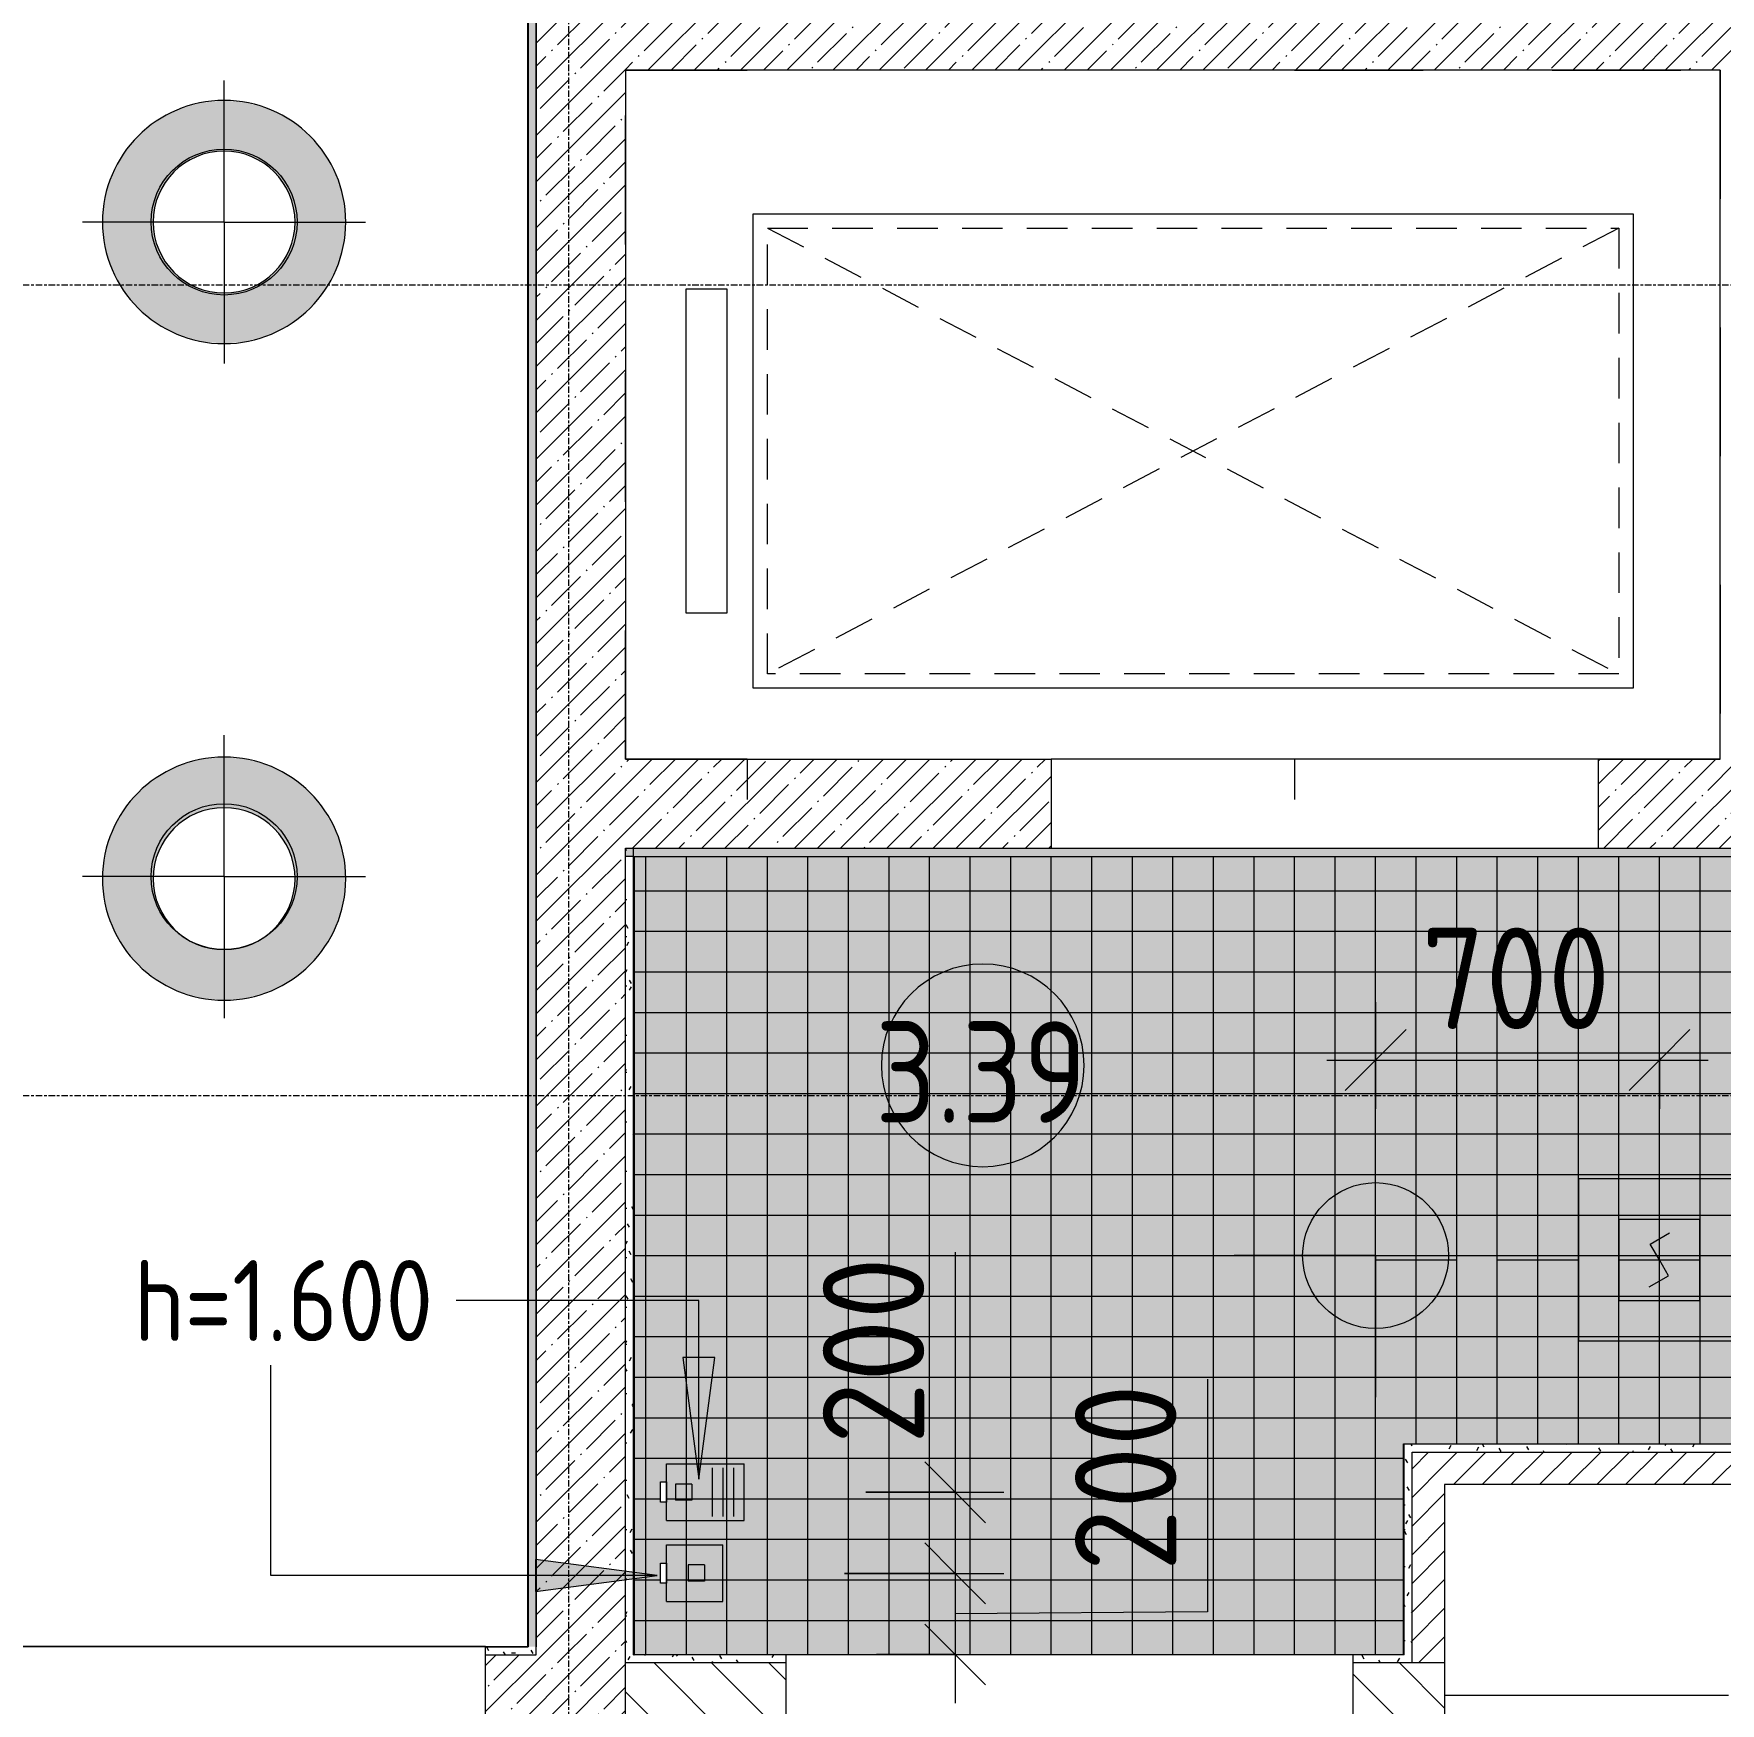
# Model space of a CAD drawing. Header units: millimetres. Extents: x 81303 to 275082, y -8553 to 29000.
# Drawn here: x 93341 to 97500, y 13500 to 17620 of the extents above; entities that cross this region are included whole.
import ezdxf

# ---------------------------------------------------------------- set-up
doc = ezdxf.new("R2010")
doc.units = ezdxf.units.MM
for name, pattern in [('200_ШТРИХ_ш1п0_6_', [160, 100, -60]), ('ADSK_Штрих_ш2 п1', [300, 200, -100]), ('Осевая', [31.75, 6.35, -4.7625, 15.875, -4.7625]), ('Штрих', [635, 317.5, -317.5])]:
    doc.linetypes.add(name, pattern=pattern)
for name, color, linetype, lineweight in [('A-ANNO-DIMS', 7, 'Continuous', 9), ('A-ANNO-DIMS-100', 7, 'Continuous', 9), ('A-AREA-IDEN', 7, 'Continuous', 9), ('A-CLNG-PATT', 7, 'Continuous', 9), ('A-DETL-2', 7, 'ADSK_Штрих_ш2 п1', 9), ('A-DETL-GENF', 7, 'Continuous', 9), ('A-DETL-GENF-1', 7, '200_ШТРИХ_ш1п0_6_', 9), ('A-WALL', 7, 'Continuous', 9), ('I-WALL', 7, 'Continuous', 9), ('Q-SPCQ', 7, 'Continuous', 9), ('Q-SPCQ-2', 7, 'Штрих', 9), ('Оси-2', 7, 'Осевая', 9)]:
    doc.layers.add(name, color=color, linetype=linetype, lineweight=lineweight)
for name, color, linetype, lineweight, true_color in [('A-ANNO-NOTE', 1, 'Continuous', 9, 0xff0000), ('A-CLNG-1', 7, 'Continuous', 9, 0xeaeaea), ('A-WALL-1', 7, 'Continuous', 9, 0x3c3c3c), ('A-WALL-FNSH-1', 7, 'Continuous', 9, 0x3c3c3c), ('G-ANNO-TEXT-1', 7, 'Continuous', 9, 0x3c3c3c), ('I-WALL-1', 7, 'Continuous', 9, 0x535353), ('Q-SPCQ-1', 7, 'Continuous', 9, 0x004000), ('Q-SPCQ-3', 7, 'Continuous', 9, 0x008040), ('Q-SPCQ-4', 1, 'Continuous', 9, 0xff0000)]:
    doc.layers.add(name, color=color, linetype=linetype, lineweight=lineweight, true_color=true_color)
doc.layers.add('A-CLNG-PATT-1', color=7, linetype='Continuous', lineweight=9, transparency=1)
doc.styles.add('GOST Common', font='GOST_Common.ttf', dxfattribs={"width": 0.9, "height": 200})
doc.styles.add('GOST Common_1', font='GOST_Common.ttf', dxfattribs={"width": 0.9, "height": 250})
doc.styles.add('ISOCPEUR', font='isocpeur.ttf', dxfattribs={"width": 0.9, "height": 250})
doc.dimstyles.new('ISO-2_5_0_9К_БОЛЬШОЙ', dxfattribs={"dimscale": 304.8, "dimtxt": 248.995294, "dimasz": 0.492126, "dimexe": 0.393701, "dimexo": 0.984252, "dimgap": 0, "dimtad": 1, "dimdec": 0, "dimrnd": 10, "dimzin": 0, "dimdsep": 46, "dimtxsty": 'ISOCPEUR', "dimblk1": 'OBLIQUE', "dimblk2": 'OBLIQUE', "dimsah": 1, "dimcen": 0.09, "dimdle": 0.393701, "dimazin": 0, "dimtfac": 1, "dimtdec": 4, "dimtix": 1, "dimtmove": 0, "dimatfit": 3, "dimfxl": 1, "dimtvp": 1, "dimtolj": 1, "dimtzin": 0, "dimarcsym": 2})
doc.dimstyles.new('ISO-2_5_0_9К_БОЛЬШОЙ_1', dxfattribs={"dimscale": 304.8, "dimtxt": 248.995294, "dimasz": 0.492126, "dimexe": 0.393701, "dimexo": 0.984252, "dimgap": 0, "dimtad": 1, "dimdec": 0, "dimrnd": 10, "dimzin": 0, "dimdsep": 46, "dimtxsty": 'ISOCPEUR', "dimblk1": 'OBLIQUE', "dimblk2": 'OBLIQUE', "dimsah": 1, "dimcen": 0.09, "dimdle": 0.393701, "dimazin": 0, "dimtfac": 1, "dimtdec": 4, "dimtix": 1, "dimtmove": 1, "dimatfit": 3, "dimfxl": 1, "dimtvp": 1, "dimtolj": 1, "dimtzin": 0, "dimarcsym": 2})
pattern_1 = [(45, (0, 0), (-57.024626, 57.024626), []), (45, (57.025, 0), (-57.024626, 57.024626), [100.806, -20.161, 3.353, -16.808])]
pattern_2 = [(45, (0, 0), (-35.35534, 35.35534), [])]
pattern_3 = [(0, (0, 0), (121.92, 30.48), [10.058, -81.382, 10.058, -81.382, -487.68]), (0, (0, 0), (121.92, 30.48), [-182.88, 10.058, -172.822, 10.058, -81.382, -213.36]), (0, (0, 0), (121.92, 30.48), [-457.2, 10.058, -50.902, 10.058, -142.342]), (120, (45.72, 15.24), (-87.356454, 90.345817), [10.058, -81.382, 10.058, -81.382, -487.68]), (120, (45.72, 15.24), (-87.356454, 90.345817), [-182.88, 10.058, -172.822, 10.058, -81.382, -213.36]), (120, (45.72, 15.24), (-87.356454, 90.345817), [-457.2, 10.058, -50.902, 10.058, -142.342]), (240, (60.96, 76.2), (-34.563546, -120.825817), [10.058, -81.382, 10.058, -81.382, -487.68]), (240, (60.96, 76.2), (-34.563546, -120.825817), [-182.88, 10.058, -172.822, 10.058, -81.382, -213.36]), (240, (60.96, 76.2), (-34.563546, -120.825817), [-457.2, 10.058, -50.902, 10.058, -142.342])]

# ---------------------------------------------------------------- blocks, each defined once
blk = doc.blocks.new('SEQ_2D_Лифт - Лифт_2700х1700 пр-23694033-Сводный план потолка 3 этажа в осях 23-33')
at = {"layer": 'A-DETL-GENF'}
for p, q in [((-1135, -495), (-1135, 675)), ((-1135, 675), (1035, 675)), ((1035, 675), (1035, -495)), ((1100, 490), (1200, 490)), ((1100, -310), (1100, 490)), ((1200, 490), (1200, -310)), ((1200, -310), (1100, -310)), ((1035, -495), (-1135, -495))]:
    blk.add_line(p, q, dxfattribs=at)
at = {"layer": 'A-DETL-GENF-1'}
for p, q in [((-1100, 640), (1000, 640)), ((-1100, -460), (-1100, 640)), ((1000, -460), (-1100, 640)), ((-1100, -460), (1000, 640)), ((1000, 640), (1000, -460)), ((1000, -460), (-1100, -460))]:
    blk.add_line(p, q, dxfattribs=at)
at = {"layer": 'Q-SPCQ-2'}
for p, q in [((-300, 850), (-300, 950)), ((1050, 850), (1050, 950)), ((-1350, -850), (-1350, 850)), ((-1350, 850), (-300, 850)), ((1050, 850), (1350, 850)), ((1350, 850), (1350, -850)), ((-300, -850), (-1350, -850)), ((1350, -850), (1050, -850))]:
    blk.add_line(p, q, dxfattribs=at)
blk = doc.blocks.new('Проводная влагозащищенная кнопка вызова - Вызывная панель экстренной видеосвязи 2-29719876-Сводный план потолка 3 этажа в осях 23-33')
at = {"layer": 'Q-SPCQ'}
for p, q in [((194.5, 229.8), (54.5, 229.8)), ((54.5, 91.2), (54.5, 229.8)), ((194.5, 91.2), (194.5, 229.8)), ((104.1, 184.7), (104.1, 144.7)), ((104.1, 184.7), (144.1, 184.7)), ((144.1, 184.7), (144.1, 144.7)), ((104.1, 144.7), (144.1, 144.7)), ((194.5, 91.2), (54.5, 91.2))]:
    blk.add_line(p, q, dxfattribs=at)
at = {"layer": 'Q-SPCQ-3'}
for p, q in [((99.5, 91.2), (149.5, 91.2)), ((99.5, 76.2), (99.5, 91.2)), ((149.5, 91.2), (149.5, 76.2)), ((149.5, 76.2), (99.5, 76.2))]:
    blk.add_line(p, q, dxfattribs=at)
blk = doc.blocks.new('Вызывная панель экстренной видеосвязи1 - Вызывная панель экстренной видеосвязи 2-29719877-Сводный план потолка 3 этажа в осях 23-33')
at = {"layer": 'Q-SPCQ'}
for p, q in [((194.5, 282.7), (54.5, 282.7)), ((54.5, 91.2), (54.5, 282.7)), ((64.5, 256.2), (184.5, 256.2)), ((194.5, 91.2), (194.5, 282.7)), ((64.5, 229.8), (184.5, 229.8)), ((64.5, 203.4), (184.5, 203.4)), ((104.5, 153.4), (104.5, 113.4)), ((104.5, 153.4), (144.5, 153.4)), ((144.5, 153.4), (144.5, 113.4)), ((194.5, 91.2), (54.5, 91.2)), ((104.5, 113.4), (144.5, 113.4))]:
    blk.add_line(p, q, dxfattribs=at)
at = {"layer": 'Q-SPCQ-3'}
for p, q in [((99.5, 91.2), (149.5, 91.2)), ((99.5, 76.2), (99.5, 91.2)), ((149.5, 91.2), (149.5, 76.2)), ((149.5, 76.2), (99.5, 76.2))]:
    blk.add_line(p, q, dxfattribs=at)
blk = doc.blocks.new('Извещатель потолочный - Монтируемые на перекрытии-30355244-Сводный план потолка 3 этажа в осях 23-33')
at = {"layer": 'Q-SPCQ'}
for p, q in [((-300, 300), (-300, -100)), ((100, 300), (-300, 300)), ((100, -100), (100, 300)), ((0, 200), (-200, 200)), ((-200, 200), (-200, 0)), ((-122.5, 139), (-74.9, 166.5)), ((0, 0), (0, 200)), ((-100, 100), (-122.5, 139)), ((-77.5, 61), (-100, 100)), ((-125.1, 33.5), (-77.5, 61)), ((-200, 0), (0, 0)), ((-300, -100), (100, -100))]:
    blk.add_line(p, q, dxfattribs=at)
blk = doc.blocks.new('Марка_Помещения - Номер-25198446-Сводный план потолка 3 этажа в осях 23-33')
at = {"layer": 'A-AREA-IDEN'}
for start, end in [(360, 180), (180, 360)]:
    blk.add_arc((0, 0), 2.5, start, end, dxfattribs=at)
blk = doc.blocks.new('DIMBLOCK32-Сводный план потолка 3 этажа в осях 23-33')
at = {"layer": 'A-ANNO-DIMS-100'}
for p, q in [((95613.2, 14613.6), (95613.2, 14039.5)), ((95613.2, 14141), (95613.2, 13821)), ((95392.7, 14021), (95733.2, 14021)), ((95613.2, 14021), (95392.7, 14021)), ((95613.2, 14039.5), (95613.2, 13921)), ((95339.8, 13821), (95733.2, 13821)), ((95613.2, 13821), (95339.8, 13821))]:
    blk.add_line(p, q, dxfattribs=at)
at = {"layer": 'A-ANNO-DIMS-100', "lineweight": 20}
for p, q in [((95613.2, 14021), (95538.2, 14096)), ((95613.2, 14021), (95688.2, 13946)), ((95613.2, 13821), (95538.2, 13896)), ((95613.2, 13821), (95688.2, 13746))]:
    blk.add_line(p, q, dxfattribs=at)
at = {"layer": 'A-ANNO-DIMS-100', "color": 0, "insert": (95286.6, 14139.5), "char_height": 250, "width": 568.858, "attachment_point": 1, "rotation": 90, "line_spacing_factor": 1.149209, "style": 'ISOCPEUR'}
blk.add_mtext('200', dxfattribs=at)
blk = doc.blocks.new('_Oblique')
at = {"color": 0, "linetype": 'ByBlock', "lineweight": -2}
blk.add_line((-0.5, -0.5), (0.5, 0.5), dxfattribs=at)
blk = doc.blocks.new('DIMBLOCK33-Сводный план потолка 3 этажа в осях 23-33')
at = {"layer": 'A-ANNO-DIMS-100'}
for p, q in [((96235.2, 14300.2), (96235.2, 13726.1)), ((95339.8, 13821), (95733.2, 13821)), ((95613.2, 13821), (95339.8, 13821)), ((95613.2, 13821), (95613.2, 13501)), ((96235.2, 13726.1), (95613.2, 13721)), ((95419.3, 13621), (95733.2, 13621)), ((95613.2, 13621), (95419.3, 13621))]:
    blk.add_line(p, q, dxfattribs=at)
at = {"layer": 'A-ANNO-DIMS-100', "lineweight": 20}
for p, q in [((95613.2, 13821), (95538.2, 13896)), ((95613.2, 13821), (95688.2, 13746)), ((95613.2, 13621), (95538.2, 13696)), ((95613.2, 13621), (95688.2, 13546))]:
    blk.add_line(p, q, dxfattribs=at)
at = {"layer": 'A-ANNO-DIMS-100', "color": 0, "insert": (95908.6, 13826.1), "char_height": 250, "width": 568.858, "attachment_point": 1, "rotation": 90, "line_spacing_factor": 1.149209, "style": 'ISOCPEUR'}
blk.add_mtext('200', dxfattribs=at)
blk = doc.blocks.new('DIMBLOCK72-Сводный план потолка 3 этажа в осях 23-33')
at = {"layer": 'A-ANNO-DIMS-100'}
for p, q in [((96650, 15230.4), (96650, 14967.5)), ((96650, 15087.5), (96650, 15230.4)), ((96530, 15087.5), (97470, 15087.5)), ((97350, 15094.5), (97350, 14967.5)), ((97350, 15087.5), (97350, 15094.5))]:
    blk.add_line(p, q, dxfattribs=at)
at = {"layer": 'A-ANNO-DIMS-100', "lineweight": 20}
for p, q in [((96650, 15087.5), (96725, 15162.5)), ((97350, 15087.5), (97425, 15162.5)), ((96650, 15087.5), (96575, 15012.5)), ((97350, 15087.5), (97275, 15012.5))]:
    blk.add_line(p, q, dxfattribs=at)
at = {"layer": 'A-ANNO-DIMS-100', "color": 0, "insert": (96763, 15414.1), "char_height": 250, "width": 568.858, "attachment_point": 1, "line_spacing_factor": 1.149209, "style": 'ISOCPEUR'}
blk.add_mtext('700', dxfattribs=at)

msp = doc.modelspace()

# ---------------------------------------------------------------- hatches: boundary and pattern name
at = {"layer": 'A-CLNG-PATT'}
h = msp.add_hatch(dxfattribs=at)
h.set_pattern_fill('FP_30', color=256, style=0, pattern_type=2)
h.set_pattern_definition([(0, (96650, 14605), (0, -100), []), (270, (96650, 14605), (-100, -6e-15), [])])
h.paths.add_polyline_path([(96719, 13621), (96719, 14141), (98479, 14141), (98479, 15589), (94821, 15589), (94821, 13621)])
h.paths.add_polyline_path([(94886.2, 13796.5), (94886.2, 13846.5), (94901.2, 13846.5), (94901.2, 13796.5)])
h.paths.add_polyline_path([(94901.2, 13996.5), (94886.2, 13996.5), (94886.2, 14046.5), (94901.2, 14046.5)])
at = {"layer": 'A-CLNG-PATT-1'}
h = msp.add_hatch(color=256, dxfattribs=at)
h.paths.add_polyline_path([(93810, 16855), (93868.5, 16860.8), (93924.8, 16877.8), (93976.7, 16905.6), (94022.1, 16942.9), (94059.4, 16988.3), (94087.2, 17040.2), (94104.2, 17096.5), (94110, 17155), (94103.7, 17215.2), (94087.2, 17269.8), (94059.4, 17321.7), (94022.1, 17367.1), (93976.7, 17404.4), (93924.8, 17432.2), (93868.5, 17449.2), (93810, 17455), (93751.5, 17449.2), (93695.2, 17432.2), (93643.3, 17404.4), (93597.9, 17367.1), (93560.6, 17321.7), (93532.8, 17269.8), (93515.8, 17213.5), (93510, 17155), (93515.8, 17096.5), (93532.8, 17040.2), (93560.6, 16988.3), (93597.9, 16942.9), (93643.3, 16905.6), (93695.2, 16877.8), (93751.5, 16860.8)])
h.paths.add_polyline_path([(93810, 16980), (93764.7, 16986), (93722.5, 17003.4), (93686.3, 17031.3), (93658.4, 17067.5), (93641, 17109.7), (93635, 17155), (93641, 17200.3), (93658.4, 17242.5), (93686.3, 17278.7), (93722.5, 17306.6), (93764.7, 17324), (93810, 17330), (93855.3, 17324), (93897.5, 17306.6), (93933.7, 17278.7), (93961.6, 17242.5), (93979, 17200.3), (93985, 17155), (93979, 17109.7), (93961.6, 17067.5), (93933.7, 17031.3), (93897.5, 17003.4), (93855.3, 16986)])
h = msp.add_hatch(color=256, dxfattribs=at)
h.paths.add_polyline_path([(93810, 15235), (93868.5, 15240.8), (93924.8, 15257.8), (93976.7, 15285.6), (94022.1, 15322.9), (94059.4, 15368.3), (94087.2, 15420.2), (94104.2, 15476.5), (94110, 15535), (94104.2, 15593.5), (94087.2, 15649.8), (94059.4, 15701.7), (94022.1, 15747.1), (93976.7, 15784.4), (93924.8, 15812.2), (93868.5, 15829.2), (93810, 15835), (93751.5, 15829.2), (93695.2, 15812.2), (93643.3, 15784.4), (93597.9, 15747.1), (93560.6, 15701.7), (93532.8, 15649.8), (93515.8, 15593.5), (93510, 15535), (93515.8, 15476.5), (93532.8, 15420.2), (93560.6, 15368.3), (93597.9, 15322.9), (93643.3, 15285.6), (93695.2, 15257.8), (93751.5, 15240.8)])
h.paths.add_polyline_path([(93810, 15360), (93764.7, 15366), (93722.5, 15383.4), (93686.3, 15411.3), (93658.4, 15447.5), (93641, 15489.7), (93635, 15535), (93641, 15580.3), (93658.4, 15622.5), (93686.3, 15658.7), (93722.5, 15686.6), (93764.7, 15704), (93810, 15710), (93855.3, 15704), (93897.5, 15686.6), (93933.7, 15658.7), (93961.6, 15622.5), (93979, 15580.3), (93985, 15535), (93979, 15489.7), (93961.6, 15447.5), (93933.7, 15411.3), (93897.5, 15383.4), (93855.3, 15366)])
h = msp.add_hatch(color=256, dxfattribs=at)
h.paths.add_polyline_path([(96719, 13621), (96719, 14141), (98479, 14141), (98479, 15589), (94821, 15589), (94821, 13621)])
h.paths.add_polyline_path([(94886.2, 13796.5), (94886.2, 13846.5), (94901.2, 13846.5), (94901.2, 13796.5)])
h.paths.add_polyline_path([(94901.2, 13996.5), (94886.2, 13996.5), (94886.2, 14046.5), (94901.2, 14046.5)])
at = {"layer": 'G-ANNO-TEXT-1'}
for points in [[(94980.6, 14053.3), (95020, 14353.3), (94941.1, 14353.3)], [(94878.1, 13815.4), (94578.1, 13854.9), (94578.1, 13775.9)]]:
    msp.add_hatch(color=256, dxfattribs=at).paths.add_polyline_path(points)
at = {"layer": 'I-WALL'}
h = msp.add_hatch(dxfattribs=at)
h.set_pattern_fill('FP_21', color=256, style=0, pattern_type=2)
h.set_pattern_definition(pattern_3)
h.paths.add_polyline_path([(94580, 13640), (94580, 17770), (94560, 17770), (94560, 13640)])
h = msp.add_hatch(dxfattribs=at)
h.set_pattern_fill('FP_1', color=256, style=0, pattern_type=2)
h.set_pattern_definition(pattern_1)
h.paths.add_polyline_path([(94800, 13620), (94800, 17750), (94580, 17750), (94580, 13620), (94785.4, 13620)])
h = msp.add_hatch(dxfattribs=at)
h.set_pattern_fill('FP_1', color=256, style=0, pattern_type=2)
h.set_pattern_definition(pattern_1)
h.paths.add_polyline_path([(100580, 17530), (100580, 17750), (94800, 17750), (94800, 17530), (99940.6, 17530)])
h = msp.add_hatch(dxfattribs=at)
h.set_pattern_fill('FP_1', color=256, style=0, pattern_type=2)
h.set_pattern_definition(pattern_1)
h.paths.add_polyline_path([(98500, 15610), (98500, 15830), (97200, 15830), (97200, 15610), (98480, 15610)])
h.paths.add_polyline_path([(95850, 15610), (95850, 15830), (94800, 15830), (94800, 15610), (94820, 15610)])
h = msp.add_hatch(dxfattribs=at)
h.set_pattern_fill('FP_21', color=256, style=0, pattern_type=2)
h.set_pattern_definition(pattern_3)
h.paths.add_polyline_path([(94800, 13600), (94820, 13600), (94820, 15610), (94800, 15610), (94800, 13620)])
h = msp.add_hatch(dxfattribs=at)
h.set_pattern_fill('FP_21', color=256, style=0, pattern_type=2)
h.set_pattern_definition(pattern_3)
h.paths.add_polyline_path([(98480, 15590), (98480, 15610), (94800, 15610), (94800, 15590), (97363, 15590)])
h = msp.add_hatch(dxfattribs=at)
h.set_pattern_fill('FP_21', color=256, style=0, pattern_type=2)
h.set_pattern_definition(pattern_3)
h.paths.add_polyline_path([(96720, 13620), (96740, 13620), (96740, 14140), (96720, 14140), (96720, 13637.4)])
h = msp.add_hatch(dxfattribs=at)
h.set_pattern_fill('FP_21', color=256, style=0, pattern_type=2)
h.set_pattern_definition(pattern_3)
h.paths.add_polyline_path([(98500, 14120), (98500, 14140), (96740, 14140), (96740, 14120), (97363, 14120)])
h = msp.add_hatch(dxfattribs=at)
h.set_pattern_fill('FP_5', color=256, style=0, pattern_type=2)
h.set_pattern_definition(pattern_2)
h.paths.add_polyline_path([(96740, 13600), (96820, 13600), (96820, 14120), (96740, 14120), (96740, 13637.4)])
h = msp.add_hatch(dxfattribs=at)
h.set_pattern_fill('FP_5', color=256, style=0, pattern_type=2)
h.set_pattern_definition(pattern_2)
h.paths.add_polyline_path([(98500, 14040), (98500, 14120), (96820, 14120), (96820, 14040), (97700, 14040)])
h = msp.add_hatch(dxfattribs=at)
h.set_pattern_fill('FP_1', color=256, style=0, pattern_type=2)
h.set_pattern_definition(pattern_1)
h.paths.add_polyline_path([(94800, 13400), (94800, 13620), (94455, 13620), (94455, 13400), (94785.4, 13400)])
h.paths.add_polyline_path([(93055, 13400), (93055, 13620), (92810, 13620), (92810, 13400)])
h = msp.add_hatch(dxfattribs=at)
h.set_pattern_fill('FP_21', color=256, style=0, pattern_type=2)
h.set_pattern_definition(pattern_3)
h.paths.add_polyline_path([(94580, 13620), (94580, 13640), (94455, 13640), (94455, 13620)])
h.paths.add_polyline_path([(93030, 13620), (93055, 13620), (93055, 13640), (93030, 13640), (93030, 13637.4)])
h = msp.add_hatch(dxfattribs=at)
h.set_pattern_fill('FP_21', color=256, style=0, pattern_type=2)
h.set_pattern_definition(pattern_3)
h.paths.add_polyline_path([(96595, 13600), (96740, 13600), (96740, 13620), (96595, 13620)])
h.paths.add_polyline_path([(95195, 13600), (95195, 13620), (94820, 13620), (94820, 13600)])
h = msp.add_hatch(dxfattribs=at)
h.set_pattern_fill('FP_4', color=256, style=0, pattern_type=2)
h.set_pattern_definition([(135, (0, 0), (-70.71068, -70.71068), [])])
h.paths.add_polyline_path([(96595, 13400), (96820, 13400), (96820, 13600), (96595, 13600)])
h.paths.add_polyline_path([(94800, 13400), (95195, 13400), (95195, 13600), (94800, 13600)])

# ---------------------------------------------------------------- linework, layer by layer
at = {"layer": 'A-ANNO-NOTE'}
for p, q in [((93810, 17155), (93810, 17503.9)), ((93810, 17155), (93461.1, 17155)), ((93810, 17155), (93810, 16806.1)), ((93810, 17155), (94158.9, 17155)), ((93810, 15540), (93810, 15888.9)), ((93810, 15540), (93461.1, 15540)), ((93810, 15540), (93810, 15191.1)), ((93810, 15540), (94158.9, 15540)), ((96650, 14605), (96650, 14953.9)), ((96650, 14605), (96301.1, 14605)), ((96650, 14605), (96650, 14256.1)), ((96650, 14605), (96998.9, 14605))]:
    msp.add_line(p, q, dxfattribs=at)
for centre in [(93810, 17155), (93810, 15540), (96650, 14605)]:
    msp.add_circle(centre, 180, dxfattribs=at)
at = {"layer": 'A-CLNG-1'}
for p, q in [((98479, 15589), (94821, 15589)), ((94821, 15589), (94821, 13621)), ((94821, 13621), (96719, 13621))]:
    msp.add_line(p, q, dxfattribs=at)
for centre, radius, start, end in [((93810, 17155), 300, 0, 180), ((93810, 17155), 300, 0, 180), ((93810, 17155), 175, 0, 180), ((93810, 17155), 175, 0, 180), ((93810, 17155), 300, 180, 360), ((93810, 17155), 300, 180, 0), ((93810, 17155), 175, 180, 0), ((93810, 17155), 175, 180, 0), ((93810, 15535), 300, 0, 180), ((93810, 15535), 300, 360, 180), ((93810, 15535), 175, 0, 180), ((93810, 15535), 175, 0, 180), ((93810, 15535), 300, 180, 360), ((93810, 15535), 300, 180, 360), ((93810, 15535), 175, 180, 0), ((93810, 15535), 175, 180, 360)]:
    msp.add_arc(centre, radius, start, end, dxfattribs=at)
at = {"layer": 'A-DETL-2'}
msp.add_line((96650, 14594.5), (98050, 14594.5), dxfattribs=at)
at = {"layer": 'A-WALL'}
for p, q in [((94560, 17770), (94560, 13640)), ((94580, 13620), (94580, 17750)), ((94580, 17750), (94580, 13640)), ((94800, 13400), (94800, 15610)), ((94820, 13620), (94820, 15610)), ((98480, 14140), (96720, 14140)), ((94455, 13640), (94560, 13640)), ((94455, 13620), (94580, 13620)), ((96720, 13620), (96595, 13620)), ((95195, 13600), (94800, 13600)), ((96820, 13600), (96595, 13600))]:
    msp.add_line(p, q, dxfattribs=at)
at = {"layer": 'A-WALL-1'}
for p, q in [((94800, 17530), (94800, 15830)), ((97500, 17530), (94800, 17530)), ((97500, 15830), (97500, 17530)), ((94800, 15830), (95850, 15830)), ((95850, 15830), (95850, 15610)), ((97200, 15610), (97200, 15830)), ((97200, 15830), (97500, 15830)), ((94800, 15610), (98500, 15610)), ((94820, 15590), (94800, 15590)), ((96720, 13620), (96720, 14140)), ((96740, 13600), (96740, 14120)), ((96740, 14120), (98500, 14120)), ((96820, 14040), (96820, 13400)), ((97620, 14040), (96820, 14040)), ((94455, 13380), (94455, 13640)), ((94820, 13620), (94821, 13620)), ((95195, 13620), (95195, 13380)), ((96595, 13380), (96595, 13620))]:
    msp.add_line(p, q, dxfattribs=at)
at = {"layer": 'A-WALL-FNSH-1'}
for p, q in [((94559, 13641), (94559, 17770)), ((94820, 15590), (98480, 15590)), ((94821, 15589), (94820, 15589)), ((94821, 15590), (94821, 15589)), ((96719, 14141), (98479, 14141)), ((96719, 13621), (96719, 14141)), ((94455, 13640), (94455, 13641)), ((94455, 13641), (94559, 13641)), ((95195, 13620), (94821, 13620)), ((95195, 13621), (95195, 13620)), ((96595, 13620), (96595, 13621))]:
    msp.add_line(p, q, dxfattribs=at)
at = {"layer": 'G-ANNO-TEXT-1'}
for p, q in [((94980.6, 14493.9), (94382.6, 14493.9)), ((94980.6, 14053.3), (94980.6, 14493.9)), ((95020, 14353.3), (94941.1, 14353.3)), ((94941.1, 14353.3), (94980.6, 14053.3)), ((94980.6, 14053.3), (95020, 14353.3)), ((93925, 13815.4), (93924.9, 14334.3)), ((94878.1, 13815.4), (94578.1, 13854.9)), ((94578.1, 13854.9), (94578.1, 13775.9)), ((94878.1, 13815.4), (93925, 13815.4)), ((94578.1, 13775.9), (94878.1, 13815.4))]:
    msp.add_line(p, q, dxfattribs=at)
at = {"layer": 'I-WALL-1'}
for p, q in [((97200, 15830), (95850, 15830)), ((94455, 13641), (93055, 13641)), ((94455, 13640), (93055, 13640)), ((96595, 13620), (95195, 13620)), ((97520, 13520), (96820, 13520))]:
    msp.add_line(p, q, dxfattribs=at)
at = {"layer": 'Оси-2'}
for p, q in [((94660, 593.7), (94660, 24600)), ((84603.1, 17000), (122455, 17000)), ((84603.1, 15000), (121855, 15000))]:
    msp.add_line(p, q, dxfattribs=at)

# ---------------------------------------------------------------- block references
at = {"layer": 'A-AREA-IDEN', "xscale": 99.99999999999993, "yscale": 99.99999999999993, "zscale": 99.99999999999993}
msp.add_blockref('Марка_Помещения - Номер-25198446-Сводный план потолка 3 этажа в осях 23-33', (95681.2, 15074.3), dxfattribs=at)
at = {"layer": 'Q-SPCQ-1', "rotation": 180}
msp.add_blockref('SEQ_2D_Лифт - Лифт_2700х1700 пр-23694033-Сводный план потолка 3 этажа в осях 23-33', (96150, 16680), dxfattribs=at)
at = {"layer": 'Q-SPCQ-3', "rotation": 270}
for name, p in [('Вызывная панель экстренной видеосвязи1 - Вызывная панель экстренной видеосвязи 2-29719877-Сводный план потолка 3 этажа в осях 23-33', (94810, 14146)), ('Проводная влагозащищенная кнопка вызова - Вызывная панель экстренной видеосвязи 2-29719876-Сводный план потолка 3 этажа в осях 23-33', (94810, 13946))]:
    msp.add_blockref(name, p, dxfattribs=at)
at = {"layer": 'Q-SPCQ-4'}
msp.add_blockref('Извещатель потолочный - Монтируемые на перекрытии-30355244-Сводный план потолка 3 этажа в осях 23-33', (97450, 14494.5), dxfattribs=at)

# ---------------------------------------------------------------- texts
at = {"layer": 'A-AREA-IDEN', "insert": (95415.5, 15182.9), "char_height": 250, "width": 663.797, "attachment_point": 1, "style": 'GOST Common_1'}
msp.add_mtext('3.39', dxfattribs=at)
at = {"layer": 'G-ANNO-TEXT-1', "insert": (93586.3, 14593.9), "char_height": 200, "width": 966.835, "attachment_point": 1, "style": 'GOST Common'}
msp.add_mtext('h=1.600', dxfattribs=at)

# ---------------------------------------------------------------- dimensions: what is measured, and where the dimension line sits
at = {"layer": 'A-ANNO-DIMS'}
dim = msp.add_linear_dim(base=(97350, 15087.5), p1=(96650, 14930.4), p2=(97350, 14794.5), dimstyle='ISO-2_5_0_9К_БОЛЬШОЙ', override={"dimpost": '<>', "dimfxl": 713.066546}, dxfattribs=at)
dim.commit()
dim.dimension.update_dxf_attribs({"geometry": 'DIMBLOCK72-Сводный план потолка 3 этажа в осях 23-33', "text_midpoint": (97000, 15212.5)})
for base, p1, p2, override, picture, middle in [((95613.2, 13821), (95092.7, 14021), (95039.8, 13821), {"dimpost": '<>', "dimfxl": 206.866811}, 'DIMBLOCK32-Сводный план потолка 3 этажа в осях 23-33', (95453.3, 14424)), ((95613.2, 13621), (95039.8, 13821), (95719.3, 13621), {"dimpost": '<>', "dimfxl": 708.325433}, 'DIMBLOCK33-Сводный план потолка 3 этажа в осях 23-33', (96075.2, 14110.6))]:
    dim = msp.add_linear_dim(base=base, p1=p1, p2=p2, angle=90, dimstyle='ISO-2_5_0_9К_БОЛЬШОЙ_1', override=override, dxfattribs=at)
    dim.commit()
    dim.dimension.update_dxf_attribs({"geometry": picture, "text_midpoint": middle, "dimtype": 160, "text_rotation": 90})

doc.saveas('drawing.dxf')
